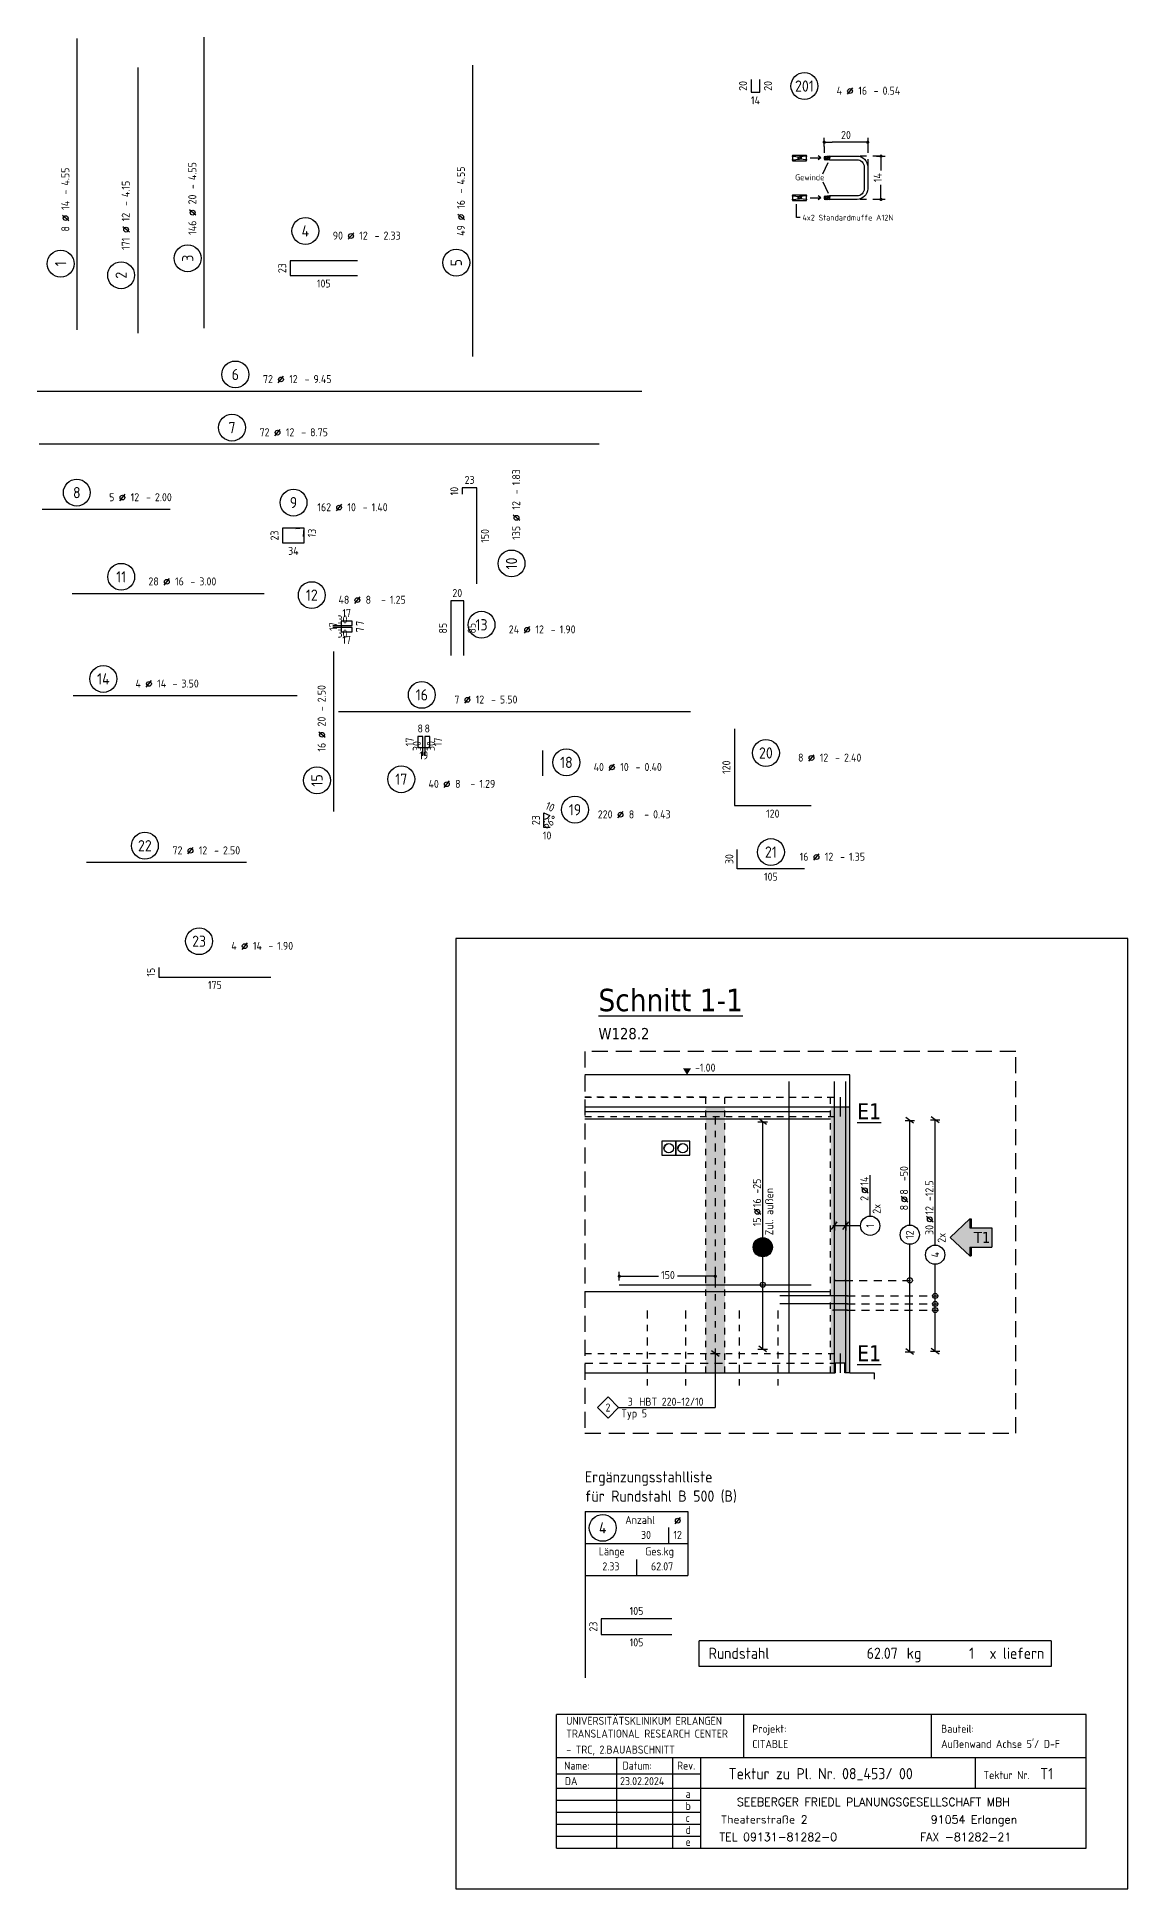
# Model space of a CAD drawing. Extents: x 112 to 428, y 0 to 92.
# Drawn here: x 173.79 to 190.84, y 1.02 to 29.95 of the extents above; entities that cross this region are included whole.
import ezdxf
from ezdxf.enums import TextEntityAlignment as Align

# ---------------------------------------------------------------- set-up
doc = ezdxf.new("R2010")
doc.units = 0
doc.header["$LTSCALE"] = 0.5
for name, pattern in [('AUSGEZOGEN', [1000.01, 1000, 0.01]), ('DASHDOT2', [0.5, 0.25, -0.125, 0, -0.125]), ('HIDDEN', [0.375, 0.25, -0.125]), ('HIDDEN4', [0.12, 0.02, -0.1]), ('PUNKT', [0.175, 0.05, -0.125]), ('STRICHLINIE', [0.75, 0.5, -0.25]), ('STRICHPUNKT2', [0.55, 0.25, -0.125, 0.05, -0.125]), ('VERDECKT', [0.375, 0.25, -0.125])]:
    doc.linetypes.add(name, pattern=pattern)
for name, color, linetype in [('AFB', 7, 'Continuous'), ('AFU', 7, 'Continuous'), ('BETON', 7, 'Continuous'), ('DETAIL', 7, 'Continuous'), ('DRUEBER', 7, 'Continuous'), ('Fugenband', 7, 'Continuous'), ('grau_hell', 7, 'Continuous'), ('grau_mittel', 7, 'Continuous'), ('HBT', 7, 'Continuous'), ('HILFE', 7, 'Continuous'), ('index', 7, 'Continuous'), ('koten', 7, 'Continuous'), ('MASSE', 7, 'Continuous'), ('OBJEKT', 7, 'Continuous'), ('RAHMEN', 7, 'Continuous'), ('RND', 7, 'Continuous'), ('RND_BILD', 7, 'Continuous'), ('SCHATTEN', 15, 'Continuous'), ('STAHL', 7, 'Continuous'), ('TEXT', 7, 'Continuous')]:
    doc.layers.add(name, color=color, linetype=linetype)
doc.layers.add('NOPLOT', color=7, linetype='Continuous', plot=False)
doc.styles.add('helv', font='tahoma.ttf')
doc.styles.add('STEMP1', font='ROMANS.shx', dxfattribs={"width": 0.8})
doc.styles.add('txt', font='isocp.shx')
doc.linetypes.add('AFU_50L', pattern='A,0.75,["/",Standard,S=0.2,R=0,X=-0.01,Y=-0.1],0.07,["/",Standard,S=0.2,R=0,X=-0.01,Y=-0.1],0.75', length=1.57)
doc.linetypes.add('AFU_50M', pattern='A,0.45,["/",Standard,S=0.2,R=0,X=-0.01,Y=-0.1],0.07,["/",Standard,S=0.2,R=0,X=-0.01,Y=-0.1],0.45', length=0.97)
doc.dimstyles.new('DOT_I', dxfattribs={"dimscale": 0.5, "dimtxt": 0.25, "dimasz": 0.25, "dimexe": 0.1, "dimexo": 0.3, "dimgap": 0.1, "dimtad": 1, "dimdec": 3, "dimzin": 3, "dimtxsty": 'txt', "dimblk": 'DOT', "dimblk1": 'DOT', "dimblk2": 'DOT', "dimsah": 1, "dimcen": 0.1, "dimse1": 1, "dimse2": 1, "dimazin": 0, "dimtfac": 1, "dimtdec": 4, "dimtix": 1, "dimtmove": 2, "dimatfit": 3, "dimfxl": 0, "dimtvp": 1, "dimtolj": 1, "dimtzin": 0, "dimarcsym": 0})

# ---------------------------------------------------------------- blocks, each defined once
blk = doc.blocks.new('RND_AUSZ')
at = {"layer": 'RND', "color": 7, "linetype": 'Continuous'}
blk.add_line((1.341, 0.262), (1.509, 0.466), dxfattribs=at)
at = {"layer": 'RND', "color": 1, "linetype": 'Continuous'}
blk.add_circle((0, 0.52), 0.42, dxfattribs=at)
at = {"layer": 'RND', "color": 7, "linetype": 'Continuous'}
blk.add_circle((1.425, 0.364), 0.075, dxfattribs=at)
at = {"layer": 'RND', "color": 7, "linetype": 'Continuous', "style": 'txt'}
blk.add_text('-', height=0.25, dxfattribs=at).set_placement((2.163, 0.25))
at = {"layer": 'RND', "color": 1, "linetype": 'Continuous', "style": 'txt'}
blk.add_attdef('POS', text='', height=0.35, dxfattribs=at).set_placement((0, 0.52), align=Align.MIDDLE)
at = {"layer": 'RND', "color": 7, "linetype": 'Continuous', "style": 'txt'}
for tag, p in [('WIEOFT', (-0.536, 0.25)), ('STK', (1.174, 0.25))]:
    blk.add_attdef(tag, text='', height=0.25, dxfattribs=at).set_placement(p, align=Align.RIGHT)
for tag, p in [('DS', (1.683, 0.25)), ('LANG', (2.441, 0.25)), ('TEXT', (3.669, 0.25))]:
    blk.add_attdef(tag, p, '', height=0.25, dxfattribs=at)
blk = doc.blocks.new('*D36')
at = {"layer": 'DEFPOINTS', "color": 0, "linetype": 'AUSGEZOGEN', "transparency": 16777216}
for p in [(181.715, 17.83), (181.715, 17.715), (181.753, 17.737), (181.761, 17.809)]:
    blk.add_point(p, dxfattribs=at)
at = {"layer": 'RND', "color": 0, "linetype": 'AUSGEZOGEN', "lineweight": -2, "transparency": 16777216}
blk.add_arc((181.715, 17.83), 0.1, 270, 335.7256, dxfattribs=at)
at = {"layer": 'RND', "color": 0, "linetype": 'AUSGEZOGEN', "transparency": 16777216, "insert": (181.81, 17.683), "char_height": 0.125, "attachment_point": 5, "rotation": 32.8628, "style": 'txt'}
blk.add_mtext('\\A1;66°', dxfattribs=at)
blk = doc.blocks.new('DOT')
at = {"layer": 'MASSE', "color": 7, "linetype": 'Continuous'}
for p, q in [((0, 0), (-1, 0)), ((0, 0.54), (0, -0.54))]:
    blk.add_line(p, q, dxfattribs=at)
at = {"layer": 'MASSE', "color": 7, "linetype": 'Continuous', "const_width": 0.2}
blk.add_lwpolyline([(-0.1, 0, 1), (0.1, 0, 1)], format="xyb", close=True, dxfattribs=at)
blk = doc.blocks.new('*D76')
at = {"layer": 'DEFPOINTS', "color": 0, "linetype": 'AUSGEZOGEN', "transparency": 16777216}
for p in [(186.982, 28.089), (186.982, 27.412), (186.982, 27.412)]:
    blk.add_point(p, dxfattribs=at)
at = {"layer": 'MASSE', "color": 0, "linetype": 'AUSGEZOGEN', "lineweight": -2, "transparency": 16777216}
for p, q in [((186.982, 27.964), (186.982, 27.865)), ((186.982, 27.537), (186.982, 27.64))]:
    blk.add_line(p, q, dxfattribs=at)
at = {"layer": 'MASSE', "color": 0, "linetype": 'AUSGEZOGEN', "lineweight": -2, "transparency": 16777216, "xscale": 0.125, "yscale": 0.125, "zscale": 0.125}
for p, rotation in [((186.982, 28.089), 90), ((186.982, 27.412), 270)]:
    blk.add_blockref('DOT', p, dxfattribs=dict(at, rotation=rotation))
at = {"layer": 'MASSE', "color": 0, "linetype": 'AUSGEZOGEN', "transparency": 16777216, "insert": (186.931, 27.753), "char_height": 0.125, "attachment_point": 5, "rotation": 90, "style": 'txt'}
blk.add_mtext('\\A1;14', dxfattribs=at)
blk = doc.blocks.new('A$C3eb8a5fb')
at = {"layer": 'STAHL', "color": 102, "linetype": 'AUSGEZOGEN'}
for p, q in [((-0.277, 0.045), (-0.277, -0.044)), ((-0.277, 0.045), (-0.272, 0.045)), ((-0.273, 0.028), (-0.277, 0.032)), ((-0.273, 0.028), (-0.178, 0.018)), ((-0.269, 0.039), (-0.272, 0.045)), ((-0.266, 0.039), (-0.263, 0.045)), ((-0.263, 0.045), (-0.07, 0.045)), ((-0.178, -0.017), (-0.178, 0.018)), ((-0.178, 0.018), (-0.167, 0.018)), ((-0.155, 0.018), (-0.167, 0.018)), ((-0.06, 0.028), (-0.155, 0.018)), ((-0.155, 0.018), (-0.155, -0.017)), ((-0.067, 0.039), (-0.07, 0.045)), ((-0.065, 0.039), (-0.061, 0.045)), ((-0.061, 0.045), (-0.057, 0.045)), ((-0.06, 0.028), (-0.057, 0.032)), ((-0.057, -0.044), (-0.057, 0.045)), ((-0.273, -0.027), (-0.277, -0.031)), ((-0.277, -0.044), (-0.272, -0.044)), ((-0.273, -0.027), (-0.178, -0.017)), ((-0.269, -0.038), (-0.272, -0.044)), ((-0.266, -0.038), (-0.263, -0.044)), ((-0.263, -0.044), (-0.07, -0.044)), ((-0.178, -0.017), (-0.167, -0.017)), ((-0.155, -0.017), (-0.167, -0.017)), ((-0.06, -0.027), (-0.155, -0.017)), ((-0.067, -0.038), (-0.07, -0.044)), ((-0.065, -0.038), (-0.061, -0.044)), ((-0.061, -0.044), (-0.057, -0.044)), ((-0.06, -0.027), (-0.057, -0.031))]:
    blk.add_line(p, q, dxfattribs=at)
for centre, start, end in [((-0.267, 0.039), 207.5, 332.5), ((-0.066, 0.039), 207.5, 332.5), ((-0.267, -0.038), 27.5, 152.5), ((-0.066, -0.038), 27.5, 152.5)]:
    blk.add_arc(centre, 0.00146, start, end, dxfattribs=at)
for p in [(-0.277, 0.029), (-0.057, 0.029), (-0.277, -0.028), (-0.057, -0.028)]:
    blk.add_point(p, dxfattribs=at)
at = {"layer": 'TEXT', "color": 102, "linetype": 'AUSGEZOGEN'}
for points in [[(-0.193, 0.02), (-0.193, -0.019)], [(-0.141, 0.02), (-0.141, -0.019)]]:
    blk.add_lwpolyline(points, dxfattribs=at)
blk = doc.blocks.new('*D77')
at = {"layer": 'DEFPOINTS', "color": 0, "linetype": 'AUSGEZOGEN', "transparency": 16777216}
for p in [(186.095, 28.306), (186.095, 28.306), (186.775, 28.306)]:
    blk.add_point(p, dxfattribs=at)
at = {"layer": 'MASSE', "color": 0, "linetype": 'AUSGEZOGEN', "lineweight": -2, "transparency": 16777216}
blk.add_line((186.65, 28.306), (186.22, 28.306), dxfattribs=at)
at = {"layer": 'MASSE', "color": 0, "linetype": 'AUSGEZOGEN', "lineweight": -2, "transparency": 16777216, "xscale": 0.125, "yscale": 0.125, "zscale": 0.125, "rotation": 180}
blk.add_blockref('DOT', (186.095, 28.306), dxfattribs=at)
at = {"layer": 'MASSE', "color": 0, "linetype": 'AUSGEZOGEN', "lineweight": -2, "transparency": 16777216, "xscale": 0.125, "yscale": 0.125, "zscale": 0.125}
blk.add_blockref('DOT', (186.775, 28.306), dxfattribs=at)
at = {"layer": 'MASSE', "color": 0, "linetype": 'AUSGEZOGEN', "transparency": 16777216, "insert": (186.435, 28.419), "char_height": 0.125, "attachment_point": 5, "style": 'txt'}
blk.add_mtext('\\A1;20', dxfattribs=at)
blk = doc.blocks.new('RND_LIS2')
at = {"layer": 'RND', "color": 3, "linetype": 'Continuous'}
for p, q in [((0, 0), (0, -5.2)), ((0, 0), (3.2, 0)), ((3.2, 0), (3.2, -2)), ((2.6, -0.503), (2.6, -1)), ((0, -1), (3.2, -1)), ((1.6, -1.503), (1.6, -2)), ((0, -2), (3.2, -2))]:
    blk.add_line(p, q, dxfattribs=at)
at = {"layer": 'RND', "color": 7, "linetype": 'Continuous'}
blk.add_line((2.805, -0.39), (2.973, -0.186), dxfattribs=at)
at = {"layer": 'RND', "color": 1, "linetype": 'Continuous'}
blk.add_circle((0.545, -0.513), 0.42, dxfattribs=at)
at = {"layer": 'RND', "color": 7, "linetype": 'Continuous'}
blk.add_circle((2.889, -0.288), 0.075, dxfattribs=at)
at = {"layer": 'RND', "color": 7, "linetype": 'Continuous', "style": 'txt'}
for s, p in [('Anzahl', (1.249, -0.391)), ('Länge', (0.42, -1.373)), ('Ges.kg', (1.872, -1.373))]:
    blk.add_text(s, height=0.25, dxfattribs=at).set_placement(p)
at = {"layer": 'RND', "color": 1, "linetype": 'Continuous', "style": 'txt'}
blk.add_attdef('POS1', text='', height=0.35, dxfattribs=at).set_placement((0.545, -0.513), align=Align.MIDDLE)
at = {"layer": 'RND', "color": 7, "linetype": 'Continuous', "style": 'txt'}
for tag, p in [('STK1', (1.897, -0.859)), ('DS1', (2.885, -0.859)), ('LANG1', (0.8, -1.841)), ('GEW', (2.4, -1.841))]:
    blk.add_attdef(tag, text='', height=0.25, dxfattribs=at).set_placement(p, align=Align.CENTER)
blk = doc.blocks.new('RND_SUM')
at = {"layer": 'RND', "color": 5, "linetype": 'Continuous'}
for p, q in [((0, 0), (0, 0.8)), ((11, 0.8), (0, 0.8)), ((11, 0.8), (11, 0)), ((11, 0), (0, 0))]:
    blk.add_line(p, q, dxfattribs=at)
at = {"layer": 'RND', "color": 1, "linetype": 'Continuous', "style": 'txt'}
for s, p in [('Rundstahl', (0.292, 0.235)), ('kg', (6.483, 0.235))]:
    blk.add_text(s, height=0.35, dxfattribs=at).set_placement(p)
blk.add_text('x liefern', height=0.35, dxfattribs=at).set_placement((10.784, 0.235), align=Align.RIGHT)
for tag, p in [('RND-S', (6.203, 0.235)), ('RND-Z', (8.59, 0.235))]:
    blk.add_attdef(tag, text='', height=0.35, dxfattribs=at).set_placement(p, align=Align.RIGHT)
blk = doc.blocks.new('OKRD_O')
at = {"color": 0, "linetype": 'ByBlock'}
blk.add_solid([(-0.125, 0.202), (0.125, 0.202), (0, 0)], dxfattribs=at)
at = {"color": 0, "linetype": 'ByBlock', "style": 'txt'}
blk.add_attdef('OKRD', (0.25, 0.1), '', height=0.25, dxfattribs=at)
blk = doc.blocks.new('lei_gre')
at = {"layer": 'RND', "color": 7, "linetype": 'Continuous'}
for p, q in [((-0.09, -0.12), (0.09, 0.12)), ((0, 0.15), (0, -0.15))]:
    blk.add_line(p, q, dxfattribs=at)
blk = doc.blocks.new('RND_LEI')
at = {"layer": 'RND', "color": 7, "linetype": 'Continuous'}
blk.add_line((1.022, 0.066), (1.19, 0.27), dxfattribs=at)
for centre, radius in [((0, 0), 0.3), ((1.106, 0.168), 0.075)]:
    blk.add_circle(centre, radius, dxfattribs=at)
at = {"layer": 'RND', "color": 7, "linetype": 'Continuous', "style": 'txt'}
blk.add_attdef('POSL', text='', height=0.25, dxfattribs=at).set_placement((0, 0), align=Align.MIDDLE)
blk.add_attdef('ANZ', text='', height=0.25, dxfattribs=at).set_placement((0.931, 0.057), align=Align.RIGHT)
for tag, p in [('DUM', (1.253, 0.057)), ('ABSTD', (1.674, 0.057)), ('POSTXT', (0.374, -0.327))]:
    blk.add_attdef(tag, p, '', height=0.25, dxfattribs=at)
blk = doc.blocks.new('HBT_LEI')
at = {"layer": 'HBT', "color": 7, "linetype": 'Continuous'}
blk.add_lwpolyline([(-0.33, 0), (0, 0.33), (0.33, 0), (0, -0.33)], close=True, dxfattribs=at)
at = {"layer": 'HBT', "color": 7, "linetype": 'Continuous', "style": 'txt'}
blk.add_attdef('POSH', text='', height=0.25, dxfattribs=at).set_placement((0, -0.126), align=Align.CENTER)
blk.add_attdef('STKH', text='', height=0.25, dxfattribs=at).set_placement((0.776, 0.055), align=Align.RIGHT)
at = {"layer": 'HBT', "style": 'txt'}
for tag, p in [('ARTH', (0.973, 0.055)), ('TEXTH', (0.415, -0.309))]:
    blk.add_attdef(tag, p, '', height=0.25, dxfattribs=at)
blk = doc.blocks.new('*D127')
at = {"layer": 'DEFPOINTS', "color": 0, "linetype": 'AUSGEZOGEN', "transparency": 16777216}
for p in [(182.893, 10.589), (182.893, 10.589), (184.393, 10.589)]:
    blk.add_point(p, dxfattribs=at)
at = {"layer": 'MASSE', "color": 0, "linetype": 'AUSGEZOGEN', "lineweight": -2, "transparency": 16777216}
for p, q in [((183.018, 10.589), (183.504, 10.589)), ((184.268, 10.589), (183.804, 10.589))]:
    blk.add_line(p, q, dxfattribs=at)
at = {"layer": 'MASSE', "color": 0, "linetype": 'AUSGEZOGEN', "lineweight": -2, "transparency": 16777216, "xscale": 0.125, "yscale": 0.125, "zscale": 0.125, "rotation": 180}
blk.add_blockref('DOT', (182.893, 10.589), dxfattribs=at)
at = {"layer": 'MASSE', "color": 0, "linetype": 'AUSGEZOGEN', "lineweight": -2, "transparency": 16777216, "xscale": 0.125, "yscale": 0.125, "zscale": 0.125}
blk.add_blockref('DOT', (184.393, 10.589), dxfattribs=at)
at = {"layer": 'MASSE', "color": 0, "linetype": 'AUSGEZOGEN', "transparency": 16777216, "insert": (183.654, 10.607), "char_height": 0.125, "attachment_point": 5, "style": 'txt'}
blk.add_mtext('\\A1;150', dxfattribs=at)
blk = doc.blocks.new('hin_ind5')
at = {"layer": 'grau_hell', "linetype": 'AUSGEZOGEN'}
h = blk.add_hatch(color=9, dxfattribs=at)
h.dxf.hatch_style = 2
h.paths.add_polyline_path([(0, 0), (0.619, -0.577), (0.619, -0.3), (1.306, -0.3), (1.306, 0.3), (0.619, 0.3), (0.619, 0.577)])
h.paths.add_polyline_path([(0.34, -0.274), (1.311, -0.274), (1.311, 0.274), (0.34, 0.274)], flags=9)
at = {"layer": 'OBJEKT', "linetype": 'AUSGEZOGEN'}
for points in [[(0.66, 0.577), (0.619, 0.577), (0.619, 0.3), (0.66, 0.3)], [(0.619, -0.577), (0.66, -0.577), (0.66, -0.3), (0.619, -0.3)]]:
    blk.add_hatch(color=1, dxfattribs=at).paths.add_polyline_path(points)
at = {"layer": 'OBJEKT', "color": 1, "linetype": 'AUSGEZOGEN'}
for p, q in [((0, 0), (0.619, 0.577)), ((0, 0), (0.619, -0.577)), ((0.619, 0.577), (0.619, 0.3)), ((0.619, 0.577), (0.66, 0.577)), ((0.619, 0.3), (1.306, 0.3)), ((0.66, 0.577), (0.66, 0.3)), ((1.306, 0.3), (1.306, -0.3)), ((0.619, -0.3), (0.619, -0.577)), ((0.619, -0.3), (1.306, -0.3)), ((0.66, -0.3), (0.66, -0.577))]:
    blk.add_line(p, q, dxfattribs=at)
at = {"layer": 'OBJEKT', "color": 7, "linetype": 'AUSGEZOGEN'}
blk.add_line((0.619, -0.577), (0.66, -0.577), dxfattribs=at)
at = {"layer": 'index', "color": 1, "linetype": 'Continuous', "style": 'helv'}
blk.add_attdef('INDEX', text='', height=0.35, rotation=360, dxfattribs=at).set_placement((1.259, 0), align=Align.MIDDLE_RIGHT)

msp = doc.modelspace()

# ---------------------------------------------------------------- hatches: boundary and pattern name
at = {"layer": 'grau_hell'}
msp.add_hatch(color=9, dxfattribs=at).paths.add_polyline_path([(185.2851, 11.0417, 1), (184.9851, 11.0417, 1)])
at = {"layer": 'grau_mittel'}
h = msp.add_hatch(color=61, dxfattribs=at)
h.paths.add_polyline_path([(186.1933, 13.2357), (186.1933, 13.0857), (186.3433, 13.0857), (186.3433, 13.2357)], flags=17)
h.paths.add_polyline_path([(186.3433, 13.0857), (186.1933, 13.0857), (186.1933, 9.3807), (186.3433, 9.3807), (186.3433, 9.2307), (186.4183, 9.2307), (186.4183, 9.0807), (186.4933, 9.0807), (186.4933, 13.2357), (186.3433, 13.2357)])
h.paths.add_polyline_path([(186.2683, 9.2307), (186.3433, 9.2307), (186.3433, 9.3807), (186.1933, 9.3807), (186.1933, 9.0807), (186.2683, 9.0807)])

# ---------------------------------------------------------------- linework, layer by layer
at = {"layer": 'AFB', "color": 1, "linetype": 'AUSGEZOGEN'}
msp.add_line((186.3433, 13.3857), (186.3433, 13.0857), dxfattribs=at)
at = {"layer": 'AFU', "color": 8, "linetype": 'AFU_50L'}
for p, q in [((182.3568, 13.2357), (186.1933, 13.2357)), ((182.3568, 9.0807), (186.1933, 9.0807))]:
    msp.add_line(p, q, dxfattribs=at)
at = {"layer": 'AFU', "color": 8, "linetype": 'AFU_50M'}
msp.add_line((186.1933, 13.2357), (186.4933, 13.2357), dxfattribs=at)
at = {"layer": 'AFU', "color": 1, "linetype": 'AUSGEZOGEN'}
msp.add_line((186.3433, 9.3807), (186.3433, 9.0807), dxfattribs=at)
at = {"layer": 'AFU', "color": 171, "linetype": 'HIDDEN', "extrusion": (0, 0, -1)}
msp.add_line((182.3568, 9.2307), (186.2683, 9.2307), dxfattribs=at)
at = {"layer": 'AFU', "color": 8, "linetype": 'AUSGEZOGEN'}
for p, q in [((186.1933, 9.0807), (186.2683, 9.0807)), ((186.4183, 9.2307), (186.2683, 9.2307)), ((186.2683, 9.2307), (186.2683, 9.0807)), ((186.4183, 9.0807), (186.4183, 9.2307)), ((186.4933, 9.0807), (186.4183, 9.0807))]:
    msp.add_line(p, q, dxfattribs=at)
at = {"layer": 'BETON', "color": 6, "linetype": 'AUSGEZOGEN'}
for p, q in [((186.4933, 13.7357), (182.3568, 13.7357)), ((186.4933, 9.0807), (186.4933, 13.7357)), ((186.4933, 9.0807), (186.8733, 9.0807)), ((186.8733, 9.0807), (186.8733, 8.9807))]:
    msp.add_line(p, q, dxfattribs=at)
at = {"layer": 'BETON', "color": 1, "linetype": 'AUSGEZOGEN'}
for points in [[(183.7753, 12.4807), (183.7753, 12.6987), (183.5573, 12.6987), (183.5573, 12.4807)], [(183.9933, 12.4807), (183.9933, 12.6987), (183.7753, 12.6987), (183.7753, 12.4807)]]:
    msp.add_lwpolyline(points, close=True, dxfattribs=at)
for centre in [(183.6663, 12.5897), (183.8843, 12.5897)]:
    msp.add_circle(centre, 0.075, dxfattribs=at)
at = {"layer": 'DETAIL', "color": 102, "linetype": 'STRICHLINIE'}
msp.add_lwpolyline([(182.3568, 14.0979), (182.3568, 8.1351), (189.0893, 8.1351), (189.0893, 14.0979)], close=True, dxfattribs=at)
at = {"layer": 'DRUEBER', "color": 102, "linetype": 'HIDDEN4'}
for p, q in [((186.0953, 28.2389), (186.0953, 28.0638)), ((186.9542, 28.0889), (186.6073, 28.0889)), ((186.7753, 28.2389), (186.7753, 27.9209)), ((186.9542, 27.4117), (186.6073, 27.4117))]:
    msp.add_line(p, q, dxfattribs=at)
at = {"layer": 'DRUEBER', "color": 7, "linetype": 'PUNKT'}
for p, q in [((184.2433, 13.3857), (182.3568, 13.3857)), ((184.2433, 9.0807), (184.2433, 13.3857)), ((184.5433, 9.0807), (184.5433, 13.3857)), ((184.5433, 13.3857), (186.1933, 13.3857)), ((186.1933, 9.0807), (186.1933, 13.3857))]:
    msp.add_line(p, q, dxfattribs=at)
at = {"layer": 'Fugenband', "color": 102, "linetype": 'HIDDEN4'}
for p, q in [((182.3568, 13.3857), (186.3433, 13.3857)), ((182.3568, 13.0857), (186.3433, 13.0857)), ((182.3568, 9.3807), (186.3433, 9.3807))]:
    msp.add_line(p, q, dxfattribs=at)
at = {"layer": 'grau_mittel', "color": 61}
msp.add_solid([(184.2433, 13.2357), (184.5433, 13.2357), (184.2433, 9.0807), (184.5433, 9.0807)], dxfattribs=at)
at = {"layer": 'HBT', "color": 6, "linetype": 'STRICHPUNKT2'}
msp.add_line((184.3933, 13.0857), (184.3933, 9.3807), dxfattribs=at)
at = {"layer": 'HBT', "color": 102, "linetype": 'AUSGEZOGEN'}
msp.add_line((184.3933, 9.3807), (184.3933, 8.5384), dxfattribs=at)
at = {"layer": 'HBT', "color": 7, "linetype": 'AUSGEZOGEN'}
msp.add_line((182.8817, 8.5384), (184.3933, 8.5384), dxfattribs=at)
at = {"layer": 'HILFE', "color": 102, "linetype": 'AUSGEZOGEN'}
for p, q in [((186.0408, 28.0604), (185.9988, 28.0917)), ((186.1053, 28.0258), (186.1279, 28.0951)), ((186.127, 28.0258), (186.1496, 28.0951)), ((186.1487, 28.0258), (186.1713, 28.0951)), ((186.1704, 28.0258), (186.1931, 28.0951)), ((185.8753, 28.0604), (186.0408, 28.0604)), ((186.0408, 28.0604), (185.9988, 28.0291)), ((186.0714, 27.8112), (186.1566, 27.9879)), ((186.0714, 27.6853), (186.1566, 27.5086)), ((185.8753, 27.4392), (186.0408, 27.4392)), ((186.0408, 27.4392), (185.9988, 27.4705)), ((186.0408, 27.4392), (185.9988, 27.4079)), ((186.1053, 27.4046), (186.1279, 27.4739)), ((186.127, 27.4046), (186.1496, 27.4739)), ((186.1487, 27.4046), (186.1713, 27.4739)), ((186.1704, 27.4046), (186.1931, 27.4739))]:
    msp.add_line(p, q, dxfattribs=at)
msp.add_lwpolyline([(185.719, 27.1292), (185.6627, 27.1292), (185.6627, 27.3387)], dxfattribs=at)
at = {"layer": 'NOPLOT', "color": 191, "linetype": 'Continuous'}
msp.add_lwpolyline([(180.3413, 1.0161), (190.8413, 1.0161), (190.8413, 15.8661), (180.3413, 15.8661)], close=True, dxfattribs=at)
at = {"layer": 'RAHMEN', "color": 6, "linetype": 'Continuous'}
for p, q in [((181.9102, 1.653), (181.9102, 3.7405)), ((190.19, 3.7405), (181.9102, 3.7405)), ((190.19, 1.653), (190.19, 3.7405)), ((190.19, 3.0655), (181.9102, 3.0655)), ((184.1602, 3.0655), (184.1602, 1.653)), ((188.452, 3.0655), (188.452, 2.5905)), ((184.1602, 2.5905), (190.19, 2.5905)), ((181.9102, 1.653), (190.19, 1.653))]:
    msp.add_line(p, q, dxfattribs=at)
at = {"layer": 'RAHMEN', "color": 7, "linetype": 'Continuous'}
for p, q in [((184.8411, 3.0655), (184.8411, 3.7405)), ((187.772, 3.0655), (187.772, 3.7405)), ((182.8472, 3.0655), (182.8472, 1.653)), ((183.7252, 3.0655), (183.7252, 1.653)), ((181.9102, 2.8155), (184.1602, 2.8155)), ((181.9102, 2.5905), (184.1602, 2.5905)), ((181.9102, 2.403), (184.1602, 2.403)), ((181.9102, 2.2155), (184.1602, 2.2155)), ((181.9102, 2.028), (184.1602, 2.028)), ((181.9102, 1.8405), (184.1602, 1.8405))]:
    msp.add_line(p, q, dxfattribs=at)
at = {"layer": 'RND', "color": 7, "linetype": 'AUSGEZOGEN'}
for p, q in [((187.4326, 11.3874), (187.4326, 13.0236)), ((187.8286, 11.0753), (187.8286, 13.0326)), ((185.1351, 11.1917), (185.1351, 13.0022)), ((186.813, 11.5279), (186.813, 12.1679)), ((187.4326, 9.4101), (187.4326, 11.0874)), ((185.1351, 9.4504), (185.1351, 10.8917)), ((187.8286, 9.4161), (187.8286, 10.7753))]:
    msp.add_line(p, q, dxfattribs=at)
at = {"layer": 'RND', "color": 102, "linetype": 'AUSGEZOGEN'}
msp.add_line((186.663, 11.3779), (186.2279, 11.3779), dxfattribs=at)
at = {"layer": 'RND', "color": 102, "linetype": 'VERDECKT'}
for p, q in [((186.4182, 10.5247), (187.4826, 10.5247)), ((186.4533, 10.2821), (187.8786, 10.2821)), ((186.4533, 10.1571), (187.8786, 10.1571)), ((186.4515, 10.0594), (187.8786, 10.0594))]:
    msp.add_line(p, q, dxfattribs=at)
at = {"layer": 'RND', "color": 171, "linetype": 'DASHDOT2'}
for p, q in [((183.3283, 10.0558), (183.3283, 8.8616)), ((183.9283, 10.0558), (183.9283, 8.8616)), ((184.7683, 10.0558), (184.7683, 8.8616)), ((185.3683, 10.0558), (185.3683, 8.8616))]:
    msp.add_line(p, q, dxfattribs=at)
at = {"layer": 'RND', "color": 1, "linetype": 'AUSGEZOGEN'}
for points in [[(174.4238, 25.3749), (174.4238, 29.9249)], [(176.4089, 25.3994), (176.4089, 29.9494)], [(175.3685, 29.4733), (175.3685, 25.3233)], [(180.6055, 24.9605), (180.6055, 29.5105)], [(184.9511, 29.2863), (184.9511, 29.0863), (185.0911, 29.0863), (185.0911, 29.2863)], [(186.1793, 28.0889), (186.0953, 28.0804), (186.0953, 28.0415), (186.1793, 28.0329)], [(186.1793, 27.4677), (186.0953, 27.4592), (186.0953, 27.4203), (186.1793, 27.4117)], [(178.8004, 26.4538), (177.7504, 26.4538), (177.7504, 26.2238), (178.8004, 26.2238)], [(173.7948, 24.418), (183.2448, 24.418)], [(182.5764, 23.5874), (173.8264, 23.5874)], [(180.6692, 21.4055), (180.6692, 22.9055), (180.4392, 22.9055), (180.4392, 22.8055)], [(173.8732, 22.5721), (175.8732, 22.5721)], [(177.959, 22.1471), (177.9704, 22.2766), (177.6304, 22.2766), (177.6304, 22.0466), (177.9704, 22.0466), (177.9704, 22.2766), (177.8409, 22.2653)], [(174.3433, 21.2569), (177.3433, 21.2569)], [(180.4618, 20.2886), (180.4618, 21.1386), (180.2618, 21.1386), (180.2618, 20.2886)], [(178.4179, 20.7552), (178.7179, 20.7552), (178.7179, 20.8252), (178.5479, 20.8252), (178.5479, 20.6552), (178.7179, 20.6552), (178.7179, 20.7252), (178.4179, 20.7252)], [(178.4291, 20.3484), (178.4291, 17.8484)], [(174.3571, 19.6614), (177.8571, 19.6614)], [(178.5059, 19.4118), (184.0059, 19.4118)], [(184.6915, 19.1414), (184.6915, 17.9414), (185.8915, 17.9414)], [(179.823, 18.7216), (179.823, 19.0216), (179.743, 19.0216), (179.743, 18.8516), (179.933, 18.8516), (179.933, 19.0216), (179.853, 19.0216), (179.853, 18.7216)], [(181.697, 18.4046), (181.697, 18.8046)], [(181.8153, 17.5997), (181.7153, 17.5997), (181.7153, 17.8297), (181.8064, 17.7886)], [(185.7866, 16.956), (184.7366, 16.956), (184.7366, 17.256)], [(177.0657, 17.0552), (174.5657, 17.0552)], [(175.6985, 15.4135), (175.6985, 15.2635), (177.4485, 15.2635)], [(185.5462, 9.0807), (185.5462, 13.6307)], [(186.2538, 9.0807), (186.2538, 13.6307)], [(186.4328, 9.0807), (186.4328, 13.6307)], [(186.1933, 13.1581), (182.3568, 13.1581)], [(186.1933, 13.0435), (182.3568, 13.0435)], [(182.8933, 10.4557), (185.8933, 10.4557)], [(186.2672, 10.5247), (186.4182, 10.5247)], [(186.1933, 10.3468), (182.3568, 10.3468)], [(186.4533, 10.2821), (185.4033, 10.2821)], [(186.4533, 10.1571), (185.4033, 10.1571)], [(186.4515, 10.0594), (186.2348, 10.0594)]]:
    msp.add_lwpolyline(points, dxfattribs=at)
for points in [[(186.1793, 28.0889), (186.6073, 28.0889, -0.4142136), (186.7753, 27.9209), (186.7753, 27.5797, -0.4142136), (186.6073, 27.4117), (186.1793, 27.4117)], [(186.1793, 28.0329), (186.6073, 28.0329, -0.4142136), (186.7193, 27.9209), (186.7193, 27.5797, -0.4142136), (186.6073, 27.4677), (186.1793, 27.4677)]]:
    msp.add_lwpolyline(points, format="xyb", dxfattribs=at)
at = {"layer": 'RND', "color": 7, "linetype": 'AUSGEZOGEN'}
for points, const_width in [([(186.2622, 10.5247, 1), (186.2722, 10.5247, 1)], 0.01), ([(186.4132, 10.5247, 1), (186.4232, 10.5247, 1)], 0.01), ([(186.4595, 10.2821, -1), (186.447, 10.2821, -1)], 0.0125), ([(186.4595, 10.1571, -1), (186.447, 10.1571, -1)], 0.0125), ([(186.2276, 10.0594, 1), (186.2401, 10.0594, 1)], 0.0125), ([(186.4578, 10.0594, -1), (186.4453, 10.0594, -1)], 0.0125)]:
    msp.add_lwpolyline(points, format="xyb", close=True, dxfattribs=dict(at, const_width=const_width))
for centre in [(185.1351, 10.4557), (187.4326, 10.5247), (187.8286, 10.2821), (187.8286, 10.1571), (187.8286, 10.0594)]:
    msp.add_circle(centre, 0.04, dxfattribs=at)
at = {"layer": 'RND_BILD', "color": 1, "linetype": 'AUSGEZOGEN'}
msp.add_lwpolyline([(183.7119, 5.2347), (182.6119, 5.2347), (182.6119, 4.9937), (183.7119, 4.9937)], dxfattribs=at)
at = {"layer": 'SCHATTEN', "color": 1, "linetype": 'AUSGEZOGEN'}
for points in [[(183.7193, 12.6428, 0, 0, 0), (183.7193, 12.6428, 0, 0.00245, 0), (183.7112, 12.6483, 0.00245, 0.00485, 0), (183.7026, 12.6526, 0.00485, 0.00718, 0), (183.6936, 12.6557, 0.00718, 0.00938, 0), (183.6845, 12.6577, 0.00938, 0.0114, 0), (183.6753, 12.6584, 0.0114, 0.0133, 0), (183.6663, 12.6581, 0.0133, 0.0149, 0), (183.6575, 12.6567, 0.0149, 0.0162, 0), (183.649, 12.6543, 0.0162, 0.0173, 0), (183.6409, 12.651, 0.0173, 0.0181, 0), (183.6333, 12.6468, 0.0181, 0.0186, 0), (183.6263, 12.6419, 0.0186, 0.0187, 0), (183.6199, 12.6361, 0.0187, 0.0186, 0), (183.6142, 12.6297, 0.0186, 0.0181, 0), (183.6092, 12.6227, 0.0181, 0.0173, 0), (183.605, 12.6151, 0.0173, 0.0162, 0), (183.6017, 12.607, 0.0162, 0.0149, 0), (183.5993, 12.5986, 0.0149, 0.0133, 0), (183.5979, 12.5897, 0.0133, 0.0114, 0), (183.5976, 12.5807, 0.0114, 0.00938, 0), (183.5984, 12.5715, 0.00938, 0.00718, 0), (183.6003, 12.5624, 0.00718, 0.00485, 0), (183.6034, 12.5535, 0.00485, 0.00245, 0), (183.6078, 12.5448, 0.00245, 0, 0)], [(183.9373, 12.6428, 0, 0, 0), (183.9373, 12.6428, 0, 0.00245, 0), (183.9292, 12.6483, 0.00245, 0.00485, 0), (183.9206, 12.6526, 0.00485, 0.00718, 0), (183.9116, 12.6557, 0.00718, 0.00938, 0), (183.9025, 12.6577, 0.00938, 0.0114, 0), (183.8933, 12.6584, 0.0114, 0.0133, 0), (183.8843, 12.6581, 0.0133, 0.0149, 0), (183.8755, 12.6567, 0.0149, 0.0162, 0), (183.867, 12.6543, 0.0162, 0.0173, 0), (183.8589, 12.651, 0.0173, 0.0181, 0), (183.8513, 12.6468, 0.0181, 0.0186, 0), (183.8443, 12.6419, 0.0186, 0.0187, 0), (183.8379, 12.6361, 0.0187, 0.0186, 0), (183.8322, 12.6297, 0.0186, 0.0181, 0), (183.8272, 12.6227, 0.0181, 0.0173, 0), (183.823, 12.6151, 0.0173, 0.0162, 0), (183.8197, 12.607, 0.0162, 0.0149, 0), (183.8173, 12.5986, 0.0149, 0.0133, 0), (183.8159, 12.5897, 0.0133, 0.0114, 0), (183.8156, 12.5807, 0.0114, 0.00938, 0), (183.8164, 12.5715, 0.00938, 0.00718, 0), (183.8183, 12.5624, 0.00718, 0.00485, 0), (183.8214, 12.5535, 0.00485, 0.00245, 0), (183.8258, 12.5448, 0.00245, 0, 0)]]:
    msp.add_lwpolyline(points, format="xyseb", dxfattribs=at)

# ---------------------------------------------------------------- block references
at = {"layer": 'HBT', "color": 7, "linetype": 'AUSGEZOGEN', "xscale": 0.5, "yscale": 0.5, "zscale": 0.5}
msp.add_blockref('HBT_LEI', (182.7167, 8.5384), dxfattribs=at).add_auto_attribs({'POSH': '2', 'STKH': '3', 'ARTH': 'HBT 220-12/10', 'TEXTH': 'Typ 5'})
at = {"layer": 'index', "color": 1, "linetype": 'AUSGEZOGEN', "xscale": 0.5, "yscale": 0.5, "zscale": 0.5}
msp.add_blockref('hin_ind5', (188.061, 11.1948), dxfattribs=at).add_auto_attribs({'INDEX': 'T1'})
at = {"layer": 'koten', "color": 7, "linetype": 'AUSGEZOGEN', "xscale": 0.5, "yscale": 0.5, "zscale": 0.5}
msp.add_blockref('OKRD_O', (183.9514, 13.7357), dxfattribs=at).add_auto_attribs({'OKRD': '-1.00'})
at = {"layer": 'RND', "color": 7, "linetype": 'AUSGEZOGEN', "xscale": 0.5, "yscale": 0.5, "zscale": 0.5}
for p, values in [((185.7859, 28.9237), {'POS': '201', 'STK': '4', 'DS': '16', 'LANG': '0.54'}), ((177.9882, 26.6592), {'POS': '4', 'STK': '90', 'DS': '12', 'LANG': '2.33'}), ((176.8937, 24.418), {'POS': '6', 'STK': '72', 'DS': '12', 'LANG': '9.45'}), ((176.8411, 23.5874), {'POS': '7', 'STK': '72', 'DS': '12', 'LANG': '8.75'}), ((177.8025, 22.4158), {'POS': '9', 'STK': '162', 'DS': '10', 'LANG': '1.40'}), ((178.0878, 20.9702), {'POS': '12', 'STK': '48', 'DS': '8', 'LANG': '1.25'}), ((180.7402, 20.5072), {'POS': '13', 'STK': '24', 'DS': '12', 'LANG': '1.90'}), ((182.0659, 18.3572), {'POS': '18', 'STK': '40', 'DS': '10', 'LANG': '0.40'}), ((185.2619, 16.956), {'POS': '21', 'STK': '16', 'DS': '12', 'LANG': '1.35'})]:
    msp.add_blockref('RND_AUSZ', p, dxfattribs=at).add_auto_attribs(values)
at = {"layer": 'RND', "color": 7, "linetype": 'AUSGEZOGEN', "xscale": 0.5, "yscale": 0.5, "zscale": 0.5, "rotation": 90}
for name, p, values in [('RND_AUSZ', (174.4238, 26.4079), {'POS': '1', 'STK': '8', 'DS': '14', 'LANG': '4.55'}), ('RND_AUSZ', (180.6055, 26.4244), {'POS': '5', 'STK': '49', 'DS': '16', 'LANG': '4.55'}), ('RND_AUSZ', (181.4692, 21.7247), {'POS': '10', 'STK': '135', 'DS': '12', 'LANG': '1.83'}), ('RND_AUSZ', (178.4291, 18.3362), {'POS': '15', 'STK': '16', 'DS': '20', 'LANG': '2.50'}), ('RND_LEI', (187.4326, 11.2374), {'POSL': '12', 'DUM': '8', 'ANZ': '8', 'ABSTD': '-50'}), ('RND_LEI', (185.1351, 11.0417), {'POSL': '11', 'DUM': '16', 'ANZ': '15', 'ABSTD': '-25', 'POSTXT': 'Zul. außen'}), ('RND_LEI', (186.813, 11.3779), {'POSL': '1', 'DUM': '14', 'ANZ': '2', 'POSTXT': '2x'}), ('RND_LEI', (187.8286, 10.9253), {'POSL': '4', 'DUM': '12', 'ANZ': '30', 'ABSTD': '-12.5', 'POSTXT': '2x'})]:
    msp.add_blockref(name, p, dxfattribs=at).add_auto_attribs(values)
at = {"layer": 'RND', "color": 191, "linetype": 'AUSGEZOGEN', "xscale": 0.5, "yscale": 0.5, "zscale": 0.5, "rotation": 90}
msp.add_blockref('RND_AUSZ', (176.4089, 26.4934), dxfattribs=at).add_auto_attribs({'POS': '3', 'STK': '146', 'DS': '20', 'LANG': '4.55'})
at = {"layer": 'RND', "color": 1, "linetype": 'AUSGEZOGEN', "xscale": 0.5, "yscale": 0.5, "zscale": 0.5, "rotation": 90}
msp.add_blockref('RND_AUSZ', (175.3685, 26.2281), dxfattribs=at).add_auto_attribs({'POS': '2', 'STK': '171', 'DS': '12', 'LANG': '4.15'})
at = {"layer": 'RND', "color": 1, "linetype": 'AUSGEZOGEN', "xscale": 0.5, "yscale": 0.5, "zscale": 0.5}
for p, values in [((174.4164, 22.5721), {'POS': '8', 'STK': '5', 'DS': '12', 'LANG': '2.00'}), ((174.831, 19.6614), {'POS': '14', 'STK': '4', 'DS': '14', 'LANG': '3.50'}), ((179.8073, 19.4118), {'POS': '16', 'STK': '7', 'DS': '12', 'LANG': '5.50'}), ((185.1838, 18.5041), {'POS': '20', 'STK': '8', 'DS': '12', 'LANG': '2.40'}), ((179.486, 18.0939), {'POS': '17', 'STK': '40', 'DS': '8', 'LANG': '1.29'}), ((182.2007, 17.6176), {'POS': '19', 'STK': '220', 'DS': '8', 'LANG': '0.43'}), ((175.4796, 17.0552), {'POS': '22', 'STK': '72', 'DS': '12', 'LANG': '2.50'})]:
    msp.add_blockref('RND_AUSZ', p, dxfattribs=at).add_auto_attribs(values)
at = {"layer": 'RND', "color": 102, "linetype": 'AUSGEZOGEN', "xscale": 0.5, "yscale": 0.5, "zscale": 0.5}
msp.add_blockref('RND_AUSZ', (175.11, 21.2569), dxfattribs=at).add_auto_attribs({'POS': '11', 'STK': '28', 'DS': '16', 'LANG': '3.00'})
at = {"layer": 'RND', "color": 191, "linetype": 'AUSGEZOGEN', "xscale": 0.5, "yscale": 0.5, "zscale": 0.5}
msp.add_blockref('RND_AUSZ', (176.3272, 15.5632), dxfattribs=at).add_auto_attribs({'POS': '23', 'STK': '4', 'DS': '14', 'LANG': '1.90'})
at = {"layer": 'RND', "color": 7, "linetype": 'AUSGEZOGEN', "xscale": 0.5, "yscale": 0.5, "zscale": 0.5, "rotation": 90}
for p in [(185.1351, 13.0022), (187.4326, 13.0236), (187.8286, 13.0326), (184.3933, 9.3807), (185.1351, 9.4504), (187.4326, 9.4101), (187.8286, 9.4161)]:
    msp.add_blockref('lei_gre', p, dxfattribs=at)
at = {"layer": 'RND', "color": 7, "linetype": 'AUSGEZOGEN', "xscale": 0.5, "yscale": 0.5, "zscale": 0.5}
for p in [(186.2538, 11.3779), (186.4328, 11.3779)]:
    msp.add_blockref('lei_gre', p, dxfattribs=at)
at = {"layer": 'RND_BILD', "color": 6, "linetype": 'AUSGEZOGEN', "xscale": 0.5, "yscale": 0.5, "zscale": 0.5}
msp.add_blockref('RND_LIS2', (182.3619, 6.9142), dxfattribs=at).add_auto_attribs({'POS1': '4', 'STK1': '30', 'DS1': '12', 'LANG1': '2.33', 'GEW': '62.07'})
at = {"layer": 'RND_BILD', "color": 7, "linetype": 'AUSGEZOGEN', "xscale": 0.5, "yscale": 0.5, "zscale": 0.5}
msp.add_blockref('RND_SUM', (184.1427, 4.4935), dxfattribs=at).add_auto_attribs({'RND-S': '62.07', 'RND-Z': '1'})
at = {"layer": 'STAHL', "color": 102, "linetype": 'AUSGEZOGEN'}
for p in [(185.8753, 28.0604), (185.8753, 27.4392)]:
    msp.add_blockref('A$C3eb8a5fb', p, dxfattribs=at)

# ---------------------------------------------------------------- texts
at = {"layer": 'HILFE', "color": 7, "linetype": 'AUSGEZOGEN', "style": 'txt'}
msp.add_text('14', height=0.125, dxfattribs=at).set_placement((185.0211, 28.9613), align=Align.MIDDLE)
at = {"layer": 'MASSE', "color": 7, "linetype": 'AUSGEZOGEN', "style": 'txt'}
for s, p in [('10', (180.3142, 22.8555)), ('150', (180.7942, 22.1555))]:
    msp.add_text(s, height=0.125, rotation=90, dxfattribs=at).set_placement(p, align=Align.MIDDLE)
at = {"layer": 'NOPLOT', "color": 7, "linetype": 'AUSGEZOGEN', "style": 'txt'}
for s, p in [('10', (180.3142, 22.8555)), ('150', (180.7942, 22.1555))]:
    msp.add_text(s, height=0.125, rotation=90, dxfattribs=at).set_placement(p, align=Align.MIDDLE)
msp.add_text('23', height=0.125, dxfattribs=at).set_placement((180.5542, 23.0305), align=Align.MIDDLE)
at = {"layer": 'OBJEKT', "color": 7, "linetype": 'AUSGEZOGEN', "style": 'STEMP1'}
msp.add_text('SEEBERGER FRIEDL PLANUNGSGESELLSCHAFT MBH', height=0.126, dxfattribs=at).set_placement((186.8624, 2.3747), align=Align.MIDDLE)
for s, p in [('Theaterstraße 2', (184.4768, 2.0381)), ('91054 Erlangen', (187.7606, 2.0381)), ('TEL 09131-81282-0', (184.4598, 1.7654)), ('FAX -81282-21', (187.5914, 1.7654))]:
    msp.add_text(s, height=0.126, dxfattribs=at).set_placement(p)
at = {"layer": 'RAHMEN', "color": 7, "linetype": 'Continuous', "style": 'txt'}
for s, p in [('Name:', (182.0308, 2.8807)), ('Datum:', (182.943, 2.8807)), ('Rev.', (183.7957, 2.8807)), ('Tektur Nr.', (188.5826, 2.7331))]:
    msp.add_text(s, height=0.125, dxfattribs=at).set_placement(p)
at = {"layer": 'RND', "color": 7, "linetype": 'AUSGEZOGEN', "style": 'txt'}
for s, rotation, p in [('20', 90, (184.8261, 29.1863)), ('20', 90, (185.2161, 29.1863)), ('23', 90, (177.6254, 26.3388)), ('23', 90, (177.5054, 22.1616)), ('13', 84.99986, (178.0892, 22.201)), ('17', 90, (178.4229, 20.7402)), ('7', 90, (178.8429, 20.7902)), ('7', 90, (178.8429, 20.6902)), ('85', 90, (180.1368, 20.7136)), ('85', 90, (180.5868, 20.7136)), ('17', 90, (179.618, 18.9366)), ('30', 90, (179.728, 18.8716)), ('30', 90, (179.948, 18.8716)), ('17', 90, (180.058, 18.9366)), ('120', 90, (184.5665, 18.5414)), ('10', 335.72564, (181.8123, 17.9231)), ('23', 90, (181.5903, 17.7147)), ('30', 90, (184.6116, 17.106)), ('15', 90, (175.5735, 15.3385))]:
    msp.add_text(s, height=0.125, rotation=rotation, dxfattribs=at).set_placement(p, align=Align.MIDDLE)
for s, p in [('14', (185.0211, 28.9613)), ('105', (178.2754, 26.0988)), ('34', (177.8004, 21.9216)), ('20', (180.3618, 21.2636)), ('30', (178.5679, 20.8502)), ('17', (178.6329, 20.9502)), ('30', (178.5679, 20.6302)), ('17', (178.6329, 20.5302)), ('8', (179.783, 19.1466)), ('8', (179.893, 19.1466)), ('19', (179.838, 18.7266)), ('120', (185.2915, 17.8164)), ('10', (181.7653, 17.4747)), ('105', (185.2616, 16.831)), ('175', (176.5735, 15.1385))]:
    msp.add_text(s, height=0.125, dxfattribs=at).set_placement(p, align=Align.MIDDLE)
at = {"layer": 'RND_BILD', "color": 7, "linetype": 'AUSGEZOGEN', "style": 'txt'}
for p in [(183.1619, 5.3597), (183.1619, 4.8687)]:
    msp.add_text('105', height=0.125, dxfattribs=at).set_placement(p, align=Align.MIDDLE)
msp.add_text('23', height=0.125, rotation=90, dxfattribs=at).set_placement((182.4869, 5.1142), align=Align.MIDDLE)
at = {"layer": 'TEXT', "color": 102, "linetype": 'Continuous', "style": 'txt'}
for s, p in [('Gewinde', (185.6407, 27.7119)), ('4x2 Standardmuffe A12N', (185.7542, 27.0829))]:
    msp.add_text(s, height=0.09, dxfattribs=at).set_placement(p)
at = {"layer": 'TEXT', "color": 5, "linetype": 'AUSGEZOGEN', "style": 'helv'}
msp.add_text('%%uSchnitt 1-1', height=0.35, dxfattribs=at).set_placement((182.5677, 14.7296))
at = {"layer": 'TEXT', "color": 1, "linetype": 'AUSGEZOGEN'}
for s, style, p in [('W128.2', 'helv', (182.5677, 14.2921)), ('Ergänzungsstahlliste', 'txt', (182.3566, 7.3674)), ('für Rundstahl B 500 (B)', 'txt', (182.3566, 7.0666))]:
    msp.add_text(s, height=0.175, dxfattribs=dict(at, style=style)).set_placement(p)
at = {"layer": 'TEXT', "color": 6, "linetype": 'AUSGEZOGEN', "style": 'helv'}
for p in [(186.6102, 13.0408), (186.6102, 9.2608)]:
    msp.add_text('%%UE1', height=0.25, dxfattribs=at).set_placement(p)
at = {"layer": 'TEXT', "color": 7, "linetype": 'AUSGEZOGEN', "style": 'txt'}
for s, p in [('TRANSLATIONAL RESEARCH CENTER ', (182.0641, 3.3806)), ('UNIVERSITÄTSKLINIKUM ERLANGEN', (182.0641, 3.5806)), ('Projekt:', (184.9715, 3.4562)), ('Bauteil:', (187.9217, 3.4562)), ('- TRC, 2.BAUABSCHNITT ', (182.0641, 3.1306)), ('CITABLE ', (184.9715, 3.2187)), ("Außenwand Achse 5'/ D-F", (187.9217, 3.2187))]:
    msp.add_text(s, height=0.125, dxfattribs=at).set_placement(p)
at = {"layer": 'TEXT', "color": 6, "linetype": 'Continuous', "style": 'txt'}
for s, p in [('Tektur zu Pl. Nr. 08_453/ 00', (184.602, 2.7298)), ('T1', (189.4712, 2.7298))]:
    msp.add_text(s, height=0.175, dxfattribs=at).set_placement(p)
at = {"layer": 'TEXT', "color": 7, "linetype": 'Continuous', "style": 'txt'}
for s, p in [('DA', (182.0408, 2.638)), ('23.02.2024', (182.9049, 2.638)), ('a', (183.9285, 2.4387)), ('b', (183.9285, 2.2512)), ('c', (183.9285, 2.0637)), ('d', (183.9285, 1.8762)), ('e', (183.9285, 1.6887))]:
    msp.add_text(s, height=0.125, dxfattribs=at).set_placement(p)

# ---------------------------------------------------------------- dimensions: what is measured, and where the dimension line sits
at = {"layer": 'MASSE', "color": 7, "linetype": 'AUSGEZOGEN'}
dim = msp.add_linear_dim(base=(186.0953, 28.3064), p1=(186.7753, 28.3064), p2=(186.0953, 28.3064), text='20', dimstyle='DOT_I', override={"dimdec": 0, "dimlfac": 100}, dxfattribs=at)
dim.commit()
dim.dimension.update_dxf_attribs({"geometry": '*D77', "text_midpoint": (186.4353, 28.4189)})
dim = msp.add_linear_dim(base=(186.9816, 27.4117), p1=(186.9816, 28.0889), p2=(186.9816, 27.4117), angle=90, text='14', dimstyle='DOT_I', override={"dimdec": 0, "dimlfac": 100}, dxfattribs=at)
dim.commit()
dim.dimension.update_dxf_attribs({"geometry": '*D76', "text_midpoint": (186.9308, 27.7527), "dimtype": 160})
dim = msp.add_linear_dim(base=(182.8933, 10.5886), p1=(184.3933, 10.5886), p2=(182.8933, 10.5886), dimstyle='DOT_I', override={"dimdec": 0, "dimlfac": 100}, dxfattribs=at)
dim.commit()
dim.dimension.update_dxf_attribs({"geometry": '*D127', "text_midpoint": (183.6537, 10.6072), "dimtype": 160})
at = {"layer": 'RND', "color": 7, "linetype": 'AUSGEZOGEN'}
dim = msp.add_angular_dim_3p(base=(181.7526, 17.737), center=(181.7153, 17.8297), p1=(181.7609, 17.8092), p2=(181.7153, 17.7147), dimstyle='DOT_I', override={"dimdec": 2, "dimadec": 0}, dxfattribs=at)
dim.commit()
dim.dimension.update_dxf_attribs({"geometry": '*D36', "text_midpoint": (181.8102, 17.6827), "dimtype": 165})

doc.saveas('drawing.dxf')
